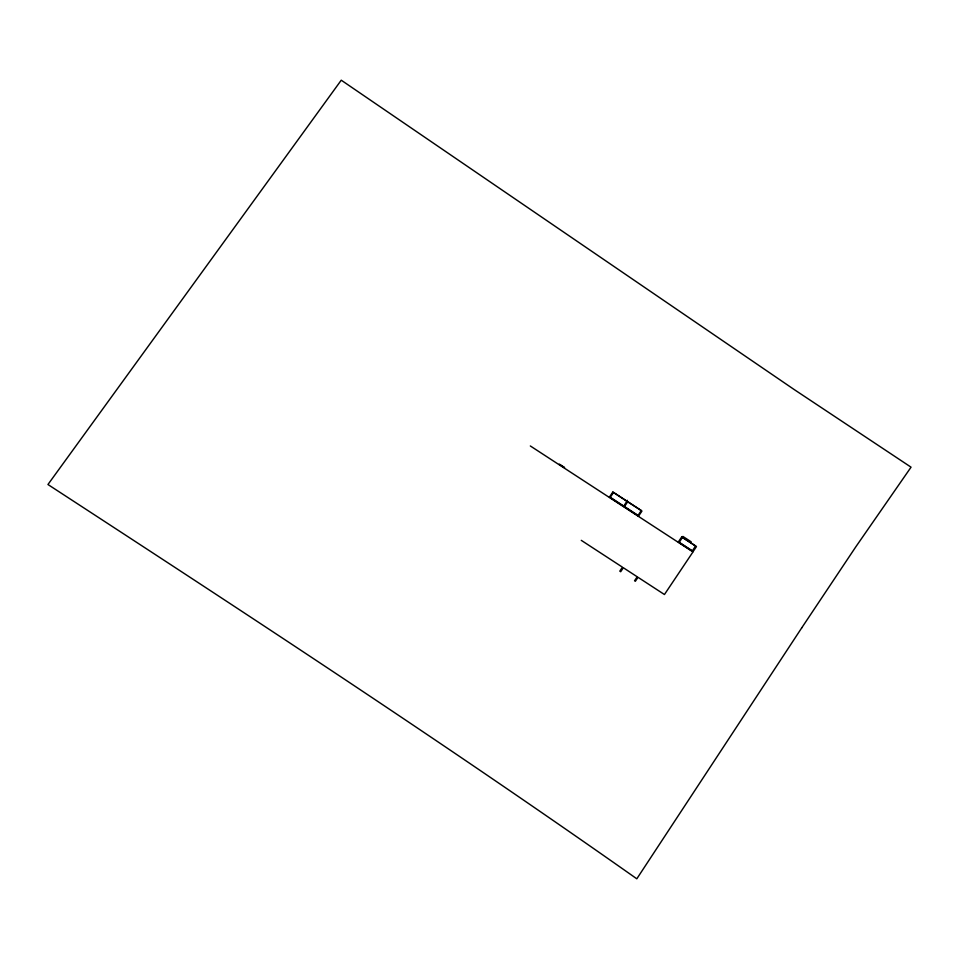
<?xml version="1.0" encoding="UTF-8"?>
<svg xmlns="http://www.w3.org/2000/svg" width="959" height="959" viewBox="0 0 959 959"><rect width="100%" height="100%" fill="white"/><g stroke="black" fill="none" stroke-linecap="round" stroke-linejoin="round"><path stroke-width="1.44" d="M623.734 506.316L627.402 500.322M679.224 542.518L682.916 536.441L691.199 541.835M610.164 497.469L613.544 492.423L627.126 501.257M624.369 506.724L627.749 501.677L641.331 510.512L637.939 515.57M692.242 551.005L695.623 545.947L682.604 537.472M559.624 464.288L564.551 467.501M610.284 497.289L623.853 506.136M624.489 506.544L638.071 515.391M679.344 542.338L692.362 550.826M559.049 464.288L564.431 467.68M530.327 445.959L692.985 551.916L664.443 594.52L638.011 577.306L635.349 581.274L634.558 580.758L637.22 576.791L623.35 567.752L620.689 571.72L619.802 571.144L622.451 567.177L581.274 540.349M801.676 627.929L636.812 878.804C443.645 742.745 245.864 613.484 47.95 484.511L341.248 80.196L794.304 389.63L911.05 467.177L855.764 546.894L801.676 627.929M612.801 492.063L609.421 497.11L638.574 516.098L641.955 511.051L612.801 492.063M681.681 536.98L678.301 542.027L693.057 551.653L696.45 546.594L681.681 536.98"/></g></svg>
